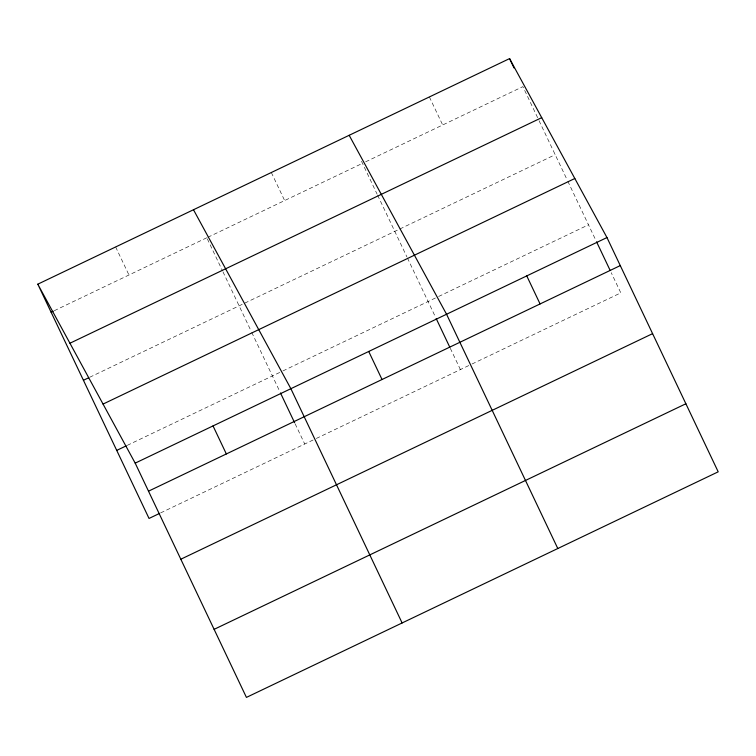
<?xml version="1.0" encoding="UTF-8"?>
<svg xmlns="http://www.w3.org/2000/svg" width="756" height="756" viewBox="0 0 756 756"><rect width="100%" height="100%" fill="white"/><g stroke="black" fill="none" stroke-linecap="round" stroke-linejoin="round"><path stroke-width="0.57" stroke-dasharray="3.78 2.83" d="M54.271 310.707L206.794 237.781M207.853 237.271L362.483 163.334M365.649 161.822L522.887 86.638L538.537 119.599M89.737 377.253L555.197 154.696M127.244 445.36L281.875 371.423M282.924 370.922L437.592 296.966M438.641 296.465L588.489 224.815M160.612 512.918L315.243 438.981M316.291 438.471L470.96 364.524M472.018 364.014L620.808 292.865L611.217 272.661M539.037 120.667L567.302 180.193M567.813 181.251L596.068 240.767M429.37 96.948L442.685 124.986M361.491 161.255L377.121 194.179M377.631 195.237L406.908 256.889M407.408 257.957L435.664 317.463M450.311 348.299L460.404 369.571M271.328 172.519L284.643 200.557M207.305 238.839L222.453 270.743M222.954 271.801L251.219 331.326M251.729 332.394L279.985 391.901M295.133 423.804L304.725 444.008M115.64 246.957L128.955 274.995"/><path stroke-width="1.13" d="M37.8 284.18L509.572 58.599L606.964 237.554L718.2 471.82L246.428 697.401L135.192 463.135L37.8 284.18L149.036 518.446L159.554 513.418M51.115 312.219L53.222 311.217M69.939 343.233L541.712 117.652M83.434 380.277L88.688 377.764M103.052 404.073L574.825 178.501M116.726 450.396L126.195 445.87M135.192 463.135L606.964 237.554M148.507 491.173L620.279 265.592M180.816 559.223L652.589 333.651M214.118 629.342L685.881 403.761M349.168 135.296L446.56 314.25L557.796 548.516M193.479 209.743L290.871 388.688L402.116 622.963M509.572 58.599L514.004 67.945M596.569 241.826L610.205 270.535M526.762 275.902L540.077 303.94M436.174 318.522L449.801 347.231M368.72 351.464L382.035 379.512M280.485 392.969L294.623 422.736M213.031 425.911L226.346 453.95"/></g></svg>
